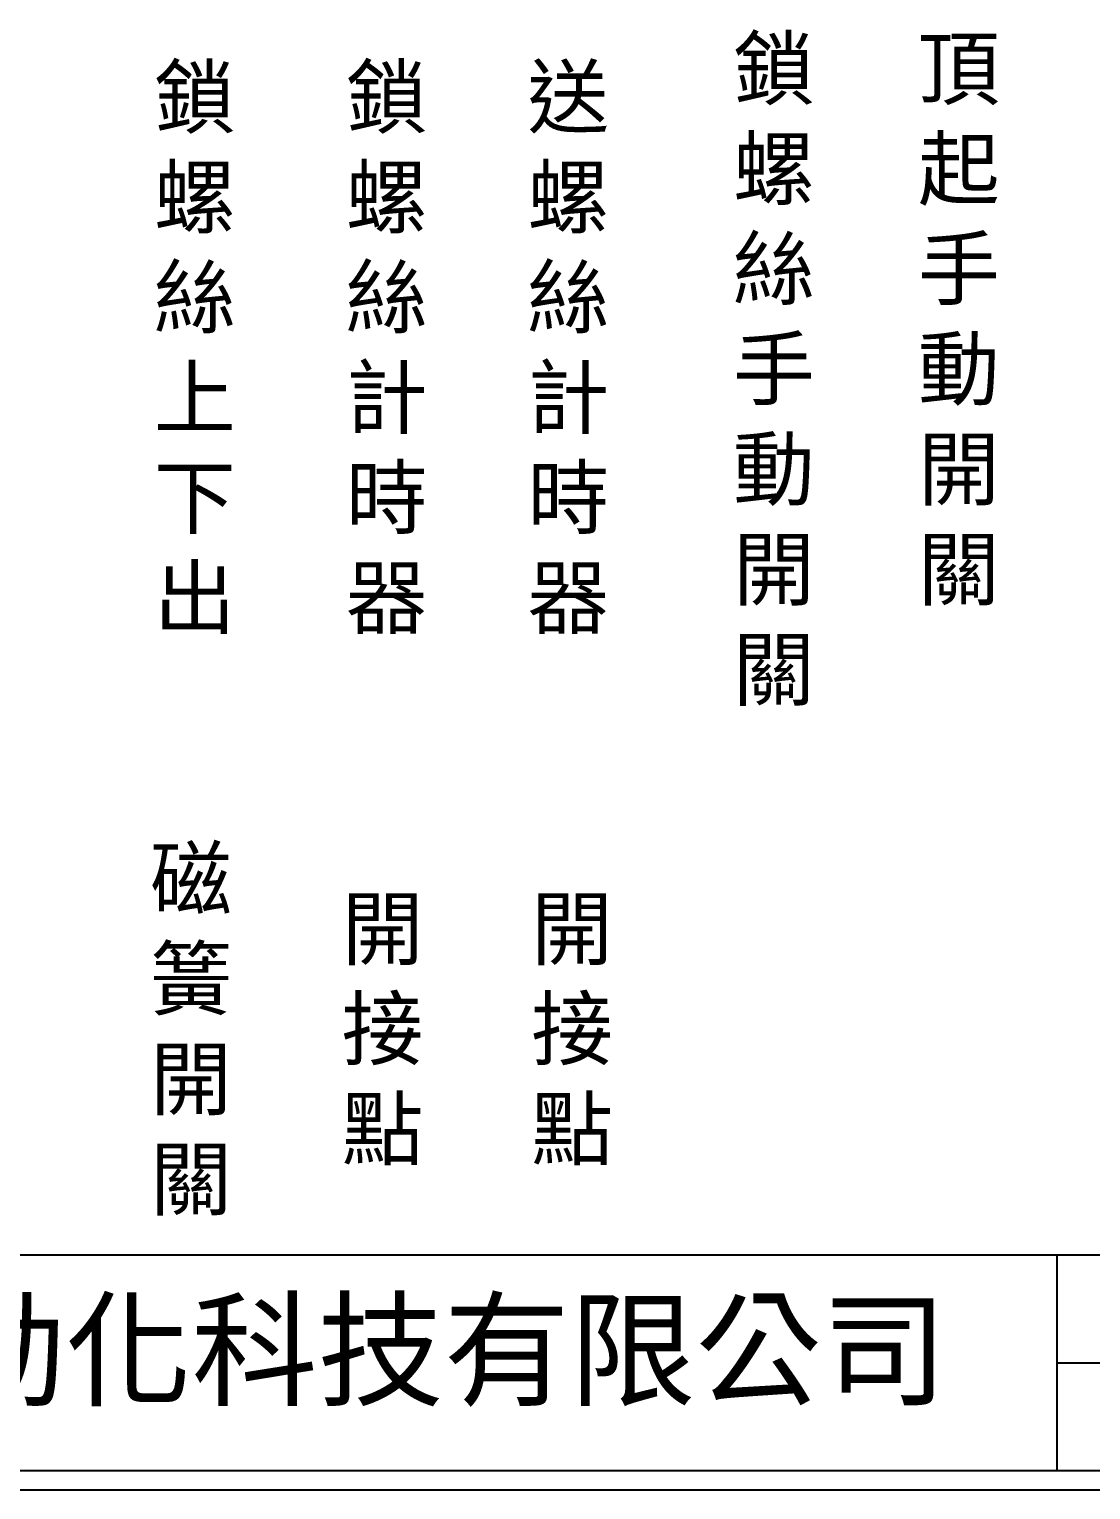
# Model space of a CAD drawing. Extents: x 325 to 612, y 3 to 207.
# Drawn here: x 394.3 to 463.3, y 3 to 97.8 of the extents above; entities that cross this region are included whole.
import ezdxf

# ---------------------------------------------------------------- set-up
doc = ezdxf.new("R2010")
doc.units = 0
doc.layers.add('圖框層', color=7, linetype='CONTINUOUS')
doc.layers.add('標尺寸層', color=3, linetype='CONTINUOUS')
doc.styles.add('CNS', font='romanc.shx', dxfattribs={"bigfont": 'chineset.shx'})
doc.styles.add('STSL', font='KAIU.TTF')

msp = doc.modelspace()

# ---------------------------------------------------------------- linework, layer by layer
at = {"layer": '圖框層', "color": 7}
for p, q in [((326.569, 18.25), (611.07, 18.25)), ((461.07, 4.25), (461.07, 18.25)), ((461.07, 11.25), (611.07, 11.25)), ((326.569, 4.25), (611.07, 4.25)), ((325.319, 3), (612.319, 3))]:
    msp.add_line(p, q, dxfattribs=at)

# ---------------------------------------------------------------- texts
at = {"layer": '圖框層', "color": 4, "style": 'STSL'}
msp.add_text('泓陞自動化科技有限公司', height=6, dxfattribs=at).set_placement((363.923, 9.076))
at = {"layer": '標尺寸層', "color": 7, "char_height": 3.9, "width": 4.96081, "style": 'CNS'}
for s, insert, attachment_point in [('{\\fDFKai-SB|b0|i0|c136|p65;鎖螺絲手動開關}', (440.007, 97.234), 1), ('{\\fDFKai-SB|b0|i0|c136|p65;頂起手動開關}', (452.026, 97.234), 1), ('{\\fDFKai-SB|b0|i0|c136|p65;鎖螺絲上下出}', (405.048, 76.973), 5), ('{\\fDFKai-SB|b0|i0|c136|p65; 鎖螺絲計時器}', (417.51, 76.973), 5), ('{\\fDFKai-SB|b0|i0|c136|p65; 送螺絲計時器}', (429.31, 76.973), 5), ('{\\fDFKai-SB|b0|i0|c136|p65;磁簧開關}', (404.802, 32.72), 5), ('{\\fDFKai-SB|b0|i0|c136|p65;開接點}', (417.243, 32.72), 5), ('{\\fDFKai-SB|b0|i0|c136|p65;開接點}', (429.559, 32.72), 5)]:
    msp.add_mtext(s, dxfattribs=dict(at, insert=insert, attachment_point=attachment_point))

doc.saveas('drawing.dxf')
